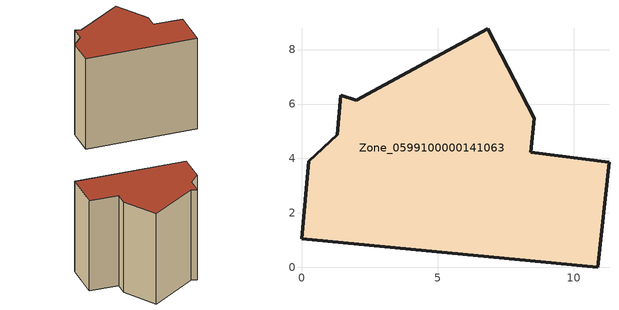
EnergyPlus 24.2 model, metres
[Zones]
Zone_0599100000141063
 floor ground (C_G): 0,1.05 0.27,3.89 1.31,4.88 1.45,6.33 2.01,6.14 6.84,8.77 8.55,5.47 8.42,4.22 11.29,3.86 10.87,0 z0
 wall outside (C_F): 6.84,8.77 2.01,6.14 1.45,6.33 1.31,4.88 0.27,3.89 0,1.05 10.87,0 11.29,3.86 8.42,4.22 8.55,5.47 6.84,8.77 z0:9.46
 roof outside (C_R): 8.42,4.22 8.55,5.47 6.84,8.77 2.01,6.14 1.45,6.33 1.31,4.88 0.27,3.89 0,1.05 10.87,0 11.29,3.86 z9.46
[BUILDING]
Pand.0599100000141063: North Axis=0; Terrain=City; Loads Convergence Tolerance Value=0.04; Temperature Convergence Tolerance Value=0.4; Solar Distribution=FullExterior; Maximum Number of Warmup Days=25; Minimum Number of Warmup Days=1
[Site:Location]
Rotterdam.The.Hague.AP_ZH_NLD Design_Conditions: Latitude=51.96; Longitude=4.45; Time Zone=1; Elevation=-4.5
[SITE:GROUNDTEMPERATURE:BUILDINGSURFACE]
18, 18, 18, 18, 18, 18, 18, 18, 18, 18, 18, 18
[MATERIAL] Thermal Absorptance=0.9; Solar Absorptance=0.7; Visible Absorptance=0.7
Name | Roughness | Thickness | Conductivity | Density | Specific Heat
G.TI.1946 | MediumSmooth | 0.15 | 1 | 540 | 1210
F.TI.1946 | Rough | 0.3 | 0.857143 | 1920 | 840
R.TI.1946 | MediumRough | 0.2 | 0.1 | 1500 | 1000
[CONSTRUCTION]
C_G: G.TI.1946
C_F: F.TI.1946
C_R: R.TI.1946
[ZONE]
Zone_0599100000141063: Type=1; Multiplier=1; Ceiling Height=Autocalculate; Volume=Autocalculate; Floor Area=autocalculate; Part of Total Floor Area=Yes
[ZONEINFILTRATION:DESIGNFLOWRATE]
Infil_Zone_0599100000141063: Zone or ZoneList or Space or SpaceList=Zone_0599100000141063; Schedule=AlwaysOn; Design Flow Rate Calculation Method=Flow/Area; Flow Rate per Floor Area=0.003; Constant Term Coefficient=1; Temperature Term Coefficient=0; Velocity Term Coefficient=0; Velocity Squared Term Coefficient=0
[HVACTEMPLATE:ZONE:IDEALLOADSAIRSYSTEM]
Zone_0599100000141063: Maximum Heating Supply Air Temperature=50; Minimum Cooling Supply Air Temperature=13; Maximum Heating Supply Air Humidity Ratio=0.0156; Minimum Cooling Supply Air Humidity Ratio=0.0077; Heating Limit=NoLimit; Cooling Limit=NoLimit; Dehumidification Control Type=ConstantSensibleHeatRatio; Cooling Sensible Heat Ratio=0.7; Dehumidification Setpoint=60; Humidification Control Type=None; Humidification Setpoint=30; Outdoor Air Method=None; Outdoor Air Flow Rate per Person=0.00944; Outdoor Air Flow Rate per Zone Floor Area=0; Outdoor Air Flow Rate per Zone=0; Demand Controlled Ventilation Type=None; Outdoor Air Economizer Type=NoEconomizer; Heat Recovery Type=None; Sensible Heat Recovery Effectiveness=0.7; Latent Heat Recovery Effectiveness=0.65
[ZONECONTROL:THERMOSTAT]
ThermostatControl_Zone_0599100000141063: Zone or ZoneList=Zone_0599100000141063; Control Type Schedule=DualSetpointControlType; Control 1=Thermostat_Zone_0599100000141063; Temperature Difference Between Cutout And Setpoint=0
[THERMOSTATSETPOINT:DUALSETPOINT]
Thermostat_Zone_0599100000141063: Heating Setpoint Temperature Schedule=HeatingSetpoint_Zone_0599100000141063; Cooling Setpoint Temperature Schedule=CoolingSetpoint_Zone_0599100000141063
[SCHEDULE:COMPACT]
HeatingSetpoint_Zone_0599100000141063: Through: 12/31, For: AllDays, Until: 24:00, 21
CoolingSetpoint_Zone_0599100000141063: Through: 12/31, For: AllDays, Until: 24:00, 24
DualSetpointControlType: Through: 12/31, For: AllDays, Until: 24:00, 4
AlwaysOn: Through: 12/31, For: AllDays, Until: 24:00, 1
